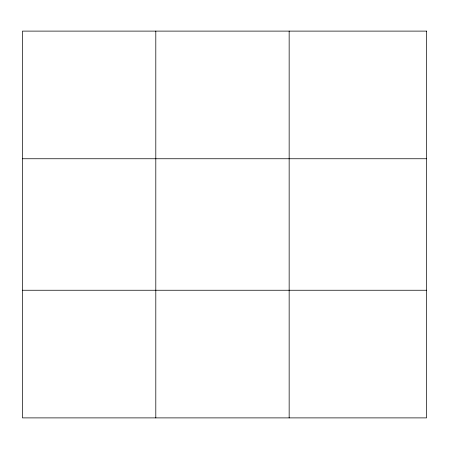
<?xml version="1.0" encoding="UTF-8"?>
<svg xmlns="http://www.w3.org/2000/svg" width="449" height="449" viewBox="0 0 449 449"><rect width="100%" height="100%" fill="white"/><g stroke="black" fill="none" stroke-linecap="round" stroke-linejoin="round"><path stroke-width="0.67" d="M155.803 31.11L155.803 417.89M289.156 31.11L289.156 417.89M22.45 158.75L426.55 158.75M22.45 290.25L426.55 290.25M426.55 31.11L426.55 417.89L22.45 417.89L22.45 31.11L426.55 31.11"/></g></svg>
